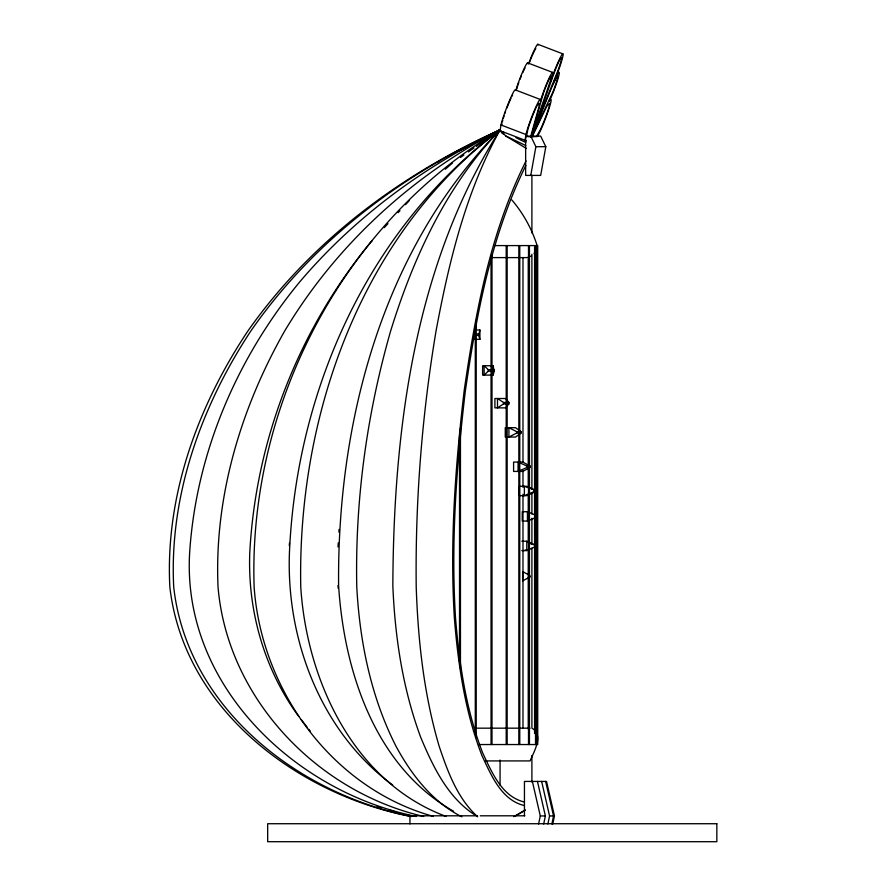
<?xml version="1.0" encoding="UTF-8"?>
<svg xmlns="http://www.w3.org/2000/svg" width="886" height="886" viewBox="0 0 886 886"><rect width="100%" height="100%" fill="white"/><g stroke="black" fill="none" stroke-linecap="round" stroke-linejoin="round"><path stroke-width="1.33" d="M338.02 546.95L338.253 542.908M338.895 532.121L339.061 529.418M289.279 545.599L289.5 542.908M501.72 125.269L501.963 123.741M530.758 175.406L535.886 146.699L530.758 136.112M525.642 136.112L540.681 136.112L545.809 146.699L540.681 175.406L525.642 175.406L525.642 137.474M540.56 99.564L515.563 89.995A25.074 2.204 -69.1 0 0 513.747 91.579A21.031 1.85 -69.1 0 0 500.978 124.97L500.169 129.998A42.129 3.71 -69.1 0 0 500.8 131.505M537.857 44.3L562.854 53.869A20.145 1.772 -69.1 0 0 553.119 74.546L550.571 81.778A18.274 1.606 -69.1 0 0 551.125 74.236A18.274 1.606 -69.1 0 0 541.656 97.172L540.549 101.148A25.074 2.204 -69.1 0 0 538.743 101.148A21.031 1.85 -69.1 0 0 525.974 134.539L525.165 139.567A42.129 3.71 -69.1 0 0 525.797 141.073M538.588 824.013L540.294 815.951L532.375 781.43M543.683 824.013L545.377 815.951L537.459 781.43M547.88 823.991L549.564 815.951L541.645 781.43M551.856 823.991L553.551 815.951L545.632 781.43M552.753 824.013L554.448 815.951L546.529 781.43L524.446 781.43L524.446 815.807M537.016 247.338L534.103 253.64M502.351 121.925L502.783 120.208M515.918 90.261L516.66 87.603A18.274 1.606 -69.1 0 1 524.036 68.776A18.274 1.606 -69.1 0 1 527.812 63.681M516.804 88.977L517.745 85.588M530.559 136.987L539.098 106.375L539.109 103.263L536.905 105.899A17.067 1.495 -69.1 0 0 527.779 129.777L526.616 136.012A38.176 3.356 -69.1 0 0 526.661 136.832M493.07 375.099L494.266 371.145L493.07 365.752L482.615 365.752L482.615 375.099L493.07 375.099L493.07 371.09M473.224 339.338L479.902 339.338L478.628 335.384L479.902 329.991L475.893 329.991M518.088 84.613L518.764 82.642M529.053 63.526L530.238 60.425M531.932 137.275L546.762 106.375L549.63 103.263L549.309 105.899A17.067 1.495 -69.1 0 1 540.327 129.777L536.75 136.012A38.176 3.356 -69.1 0 1 536.085 136.832M526.395 148.46L505.762 135.99L500.069 129.91C465.759 191.985 448.958 261.758 436.045 330.954C421.891 415.534 415.18 501.387 416.221 587.13C418.037 640.777 423.929 694.646 439.168 746.256C447.718 771.662 457.353 798.352 477.72 816.826M526.051 160.898C490.401 232.21 475.66 311.794 464.253 390.061C455.349 465.715 449.678 542.154 454.396 618.328C458.151 664.888 465.006 711.768 481.929 755.559C491.032 774.862 501.387 800.213 524.324 805.551M525.907 165.361C491.077 235.809 476.513 314.231 465.294 391.413C456.467 466.368 450.83 542.088 455.493 617.542C459.192 663.426 465.947 709.62 482.615 752.768C491.597 771.784 501.797 796.791 524.423 802.018M511.909 96.33L512.617 94.979M537.392 136.588L538.511 134.539A21.031 1.85 -69.1 0 0 551.081 101.148A25.074 2.204 -69.1 0 0 549.276 101.148L551.181 97.172A18.274 1.606 -69.1 0 0 559.132 74.236A18.274 1.606 -69.1 0 0 553.96 81.778L556.895 74.546A20.145 1.772 -69.1 0 0 562.854 53.869M502.417 133.72L500.069 129.91C414.537 264.194 393.539 429.511 392.841 585.69C394.968 637.211 402.753 688.898 420.75 737.407C432.988 766.689 447.939 798.053 475.716 815.485M498.397 132.092L500.069 129.91C400.727 174.077 310.731 241.513 247.914 330.954C197.766 406.098 165.029 495.927 169.857 587.13C183.812 708.933 296.688 794.244 410.871 816.504M498.331 131.981L500.069 129.91C401.602 174.199 312.725 241.8 250.871 330.954C201.188 406.286 168.96 496.071 173.722 587.13C187.245 708.08 298.294 794.111 411.912 816.504M508.907 403.916L505.596 407.87L494.909 407.87L494.909 398.512L505.596 398.512L508.907 402.477L508.907 403.916L503.536 403.916L497.489 407.87L497.489 398.512L503.536 402.477L508.907 402.477M458.638 151.052L500.069 129.91C446.389 185.772 413.33 257.704 390.648 330.954C366.837 414.05 354.943 500.69 356.781 587.13C359.771 641.973 370.957 697.038 395.998 746.256C411.514 774.796 432.313 801.919 461.883 816.826M372.242 240.649L370.403 242.642C298.726 329.791 255.844 439.567 249.797 552.255C247.449 610.388 264.172 669.406 298.715 716.397M384.258 227.658L387.946 223.66M398.113 212.673L399.951 210.68M405.5 204.677L409.199 200.69M416.232 816.449C293.355 791.541 181.043 683.35 189.726 551.491C196.426 452.713 236.861 358.188 299.59 282.047C354.411 217.424 423.696 166.291 500.069 129.91C382.387 248.645 337.012 422.245 338.607 585.635C343.99 671.056 374.933 766.678 453.599 811.266M494.266 371.145L488.319 371.145L484.11 375.099L484.11 365.752L488.319 369.706L494.266 369.706M484.409 138.703L500.069 129.91L498.021 131.759L500.069 129.91L485.761 137.695M445.326 169.226L452.558 162.935M489.282 135.99L500.069 129.91C368.465 227.879 296.345 390.637 289.456 552.288C286.012 639.869 320.909 732.002 392.708 785.04M483.402 139.611L500.069 129.91C360.524 235.1 297.253 416.752 300.764 587.13C306.722 680.238 353.58 781.984 445.935 816.371M489.537 136.123L500.069 129.91C411.702 175.816 335.894 245.356 284.716 330.954C240.66 408.435 214.035 497.533 218.045 587.13C227.436 698.102 316.723 791.719 423.718 816.449M521.034 433.088L515.53 437.042L505.253 437.042L505.253 427.683L515.53 427.683L521.034 431.648L521.034 433.088L516.649 433.088L508.918 437.042L508.918 427.683L516.649 431.648L521.034 431.648M460.476 157.431L463.865 155.072M468.395 151.927L474.043 147.995M476.314 146.423L500.069 129.91L493.081 134.163M486.192 138.559L500.069 129.91C342.782 222.607 247.969 405.854 254.138 587.13C261.359 689.984 332.15 788.385 433.276 816.371M438.061 161.872L440.364 160.388M493.203 134.34L500.069 129.91M481.563 141.439L483.878 139.999M513.869 816.648L525.365 809.87M515.397 815.973L524.822 810.546M530.072 467.465L522.762 471.43L513.592 471.43L513.592 462.071L522.762 462.071L530.072 466.025L530.072 467.465L526.971 467.465L518.077 471.43L518.077 462.071L526.971 466.025L530.072 466.025M531.423 255.91L528.211 257.328M521.788 550.583L526.782 550.583L535.41 546.618M536.794 515.674L527.436 511.72L522.253 511.72L522.253 521.068L527.436 521.068L536.794 517.114M533.804 491.708L524.368 495.662L524.368 486.314L535.41 490.268L526.782 486.314L519.362 486.314L519.362 495.662L526.782 495.662L535.41 491.708L533.804 491.708L533.804 490.268M524.368 550.583L526.727 549.586M535.886 146.699L545.809 146.699M494.654 245.588L537.713 245.588L537.724 744.539L478.839 744.539M490.656 257.604L526.805 257.604M473.667 333.944L478.628 333.944M473.667 335.384L478.628 335.384M521.788 541.224L526.782 541.224L535.41 545.178L529.086 543.207M476.214 728.17L530.061 728.17M485.628 760.919L530.061 760.919C533.505 752.668 543.771 735.635 532.774 728.713M477.543 815.807L409.952 815.807L409.952 823.925M480.312 815.807L524.811 815.807M540.294 815.951L545.377 815.951M549.564 815.951L553.551 815.951M376.982 806.736L380.936 807.81M390.139 810.302L394.093 811.377M405.932 814.588L410.65 815.862M527.679 62.862L552.676 72.43M500.978 124.97L525.974 134.539M502.572 131.671L526.317 140.763M505.762 135.99L525.675 145.514M515.984 137.695L525.775 142.491M511.842 199.948C523.216 213.271 531.866 228.887 537.137 245.588M301.229 719.609L307.088 727.096M308.76 729.233L310.432 731.371M337.976 585.58L338.208 588.315M536.794 245.588L536.794 744.539M535.532 245.588L535.532 744.539M534.59 246.972L534.59 733.486M531.899 175.406L531.899 232.974M531.899 254.282L531.899 489.327M531.899 492.97L531.899 514.101M531.899 518.21L531.899 544.281M531.899 548.201L531.899 728.214M531.899 755.559L531.899 782.028M529.44 245.588L529.44 744.539M528.51 245.588L528.51 744.539M528.388 256.641L528.388 465.349M528.388 468.107L528.388 487.466M528.388 494.377L528.388 512.341M528.388 520.636L528.388 542.753M528.388 549.663L528.388 729.344M527.436 511.72L527.436 521.068M526.971 466.025L526.971 467.465M526.782 541.224L526.782 550.583M522.984 257.604L522.984 462.448M522.984 470.743L522.984 487.355M522.984 494.277L522.984 728.17M519.761 245.588L519.761 744.539M518.831 245.588L518.831 744.539M516.649 431.648L516.649 433.088M507.146 245.588L507.146 744.539M506.205 245.588L506.205 744.539M503.536 402.477L503.536 403.916M500.069 760.033L500.069 785.24M493.07 365.752L493.07 368.421M491.996 255.257L491.996 744.539M491.054 258.025L491.054 744.539M488.319 369.706L488.319 371.145M479.902 329.991L479.902 339.338M476.225 320.223L476.225 737.628M475.295 328.518L475.295 732.102M460.454 428.027L460.454 668.52M459.524 436.322L459.524 661.609M533.416 136.843A97.382 8.561 -69.1 0 1 534.668 136.821M528.089 136.821A97.382 8.561 -69.1 0 1 529.33 136.843M528.51 63.936A20.145 1.772 -69.1 0 1 538.101 45.02M503.27 131.571A93.429 8.218 -69.1 0 1 503.525 134.03M520.06 79.164A14.287 1.251 -69.1 0 1 521.422 75.742M522.762 72.597A14.287 1.251 -69.1 0 1 525.033 67.989M530.648 59.406A16.158 1.418 -69.1 0 1 531.877 56.449M532.408 55.231A16.158 1.418 -69.1 0 1 535.797 48.608M503.359 118.203A17.067 1.495 -69.1 0 1 504.079 115.922M504.92 113.43A17.067 1.495 -69.1 0 1 505.541 111.691M506.858 108.114A17.067 1.495 -69.1 0 1 511 98.224M542.741 95.156L531.002 137.319L550.494 80.582A14.287 1.251 -69.1 0 0 550.029 77.558A14.287 1.251 -69.1 0 0 543.76 92.21L542.741 95.156M553.65 74.136L533.893 130.187L558.224 69.994A16.158 1.418 -69.1 0 0 561.436 57.601A16.158 1.418 -69.1 0 0 555.234 69.994L553.65 74.136M551.203 88.567L531.379 137.319L552.853 92.21A14.287 1.251 -69.1 0 0 557.693 77.558A14.287 1.251 -69.1 0 0 554.946 80.582L551.203 88.567M529.939 576.963L522.629 580.917L522.629 571.57L529.939 575.523L529.939 576.963M716.84 823.725L267.672 823.725L267.672 841.7L716.84 841.7L716.84 823.725"/></g></svg>
